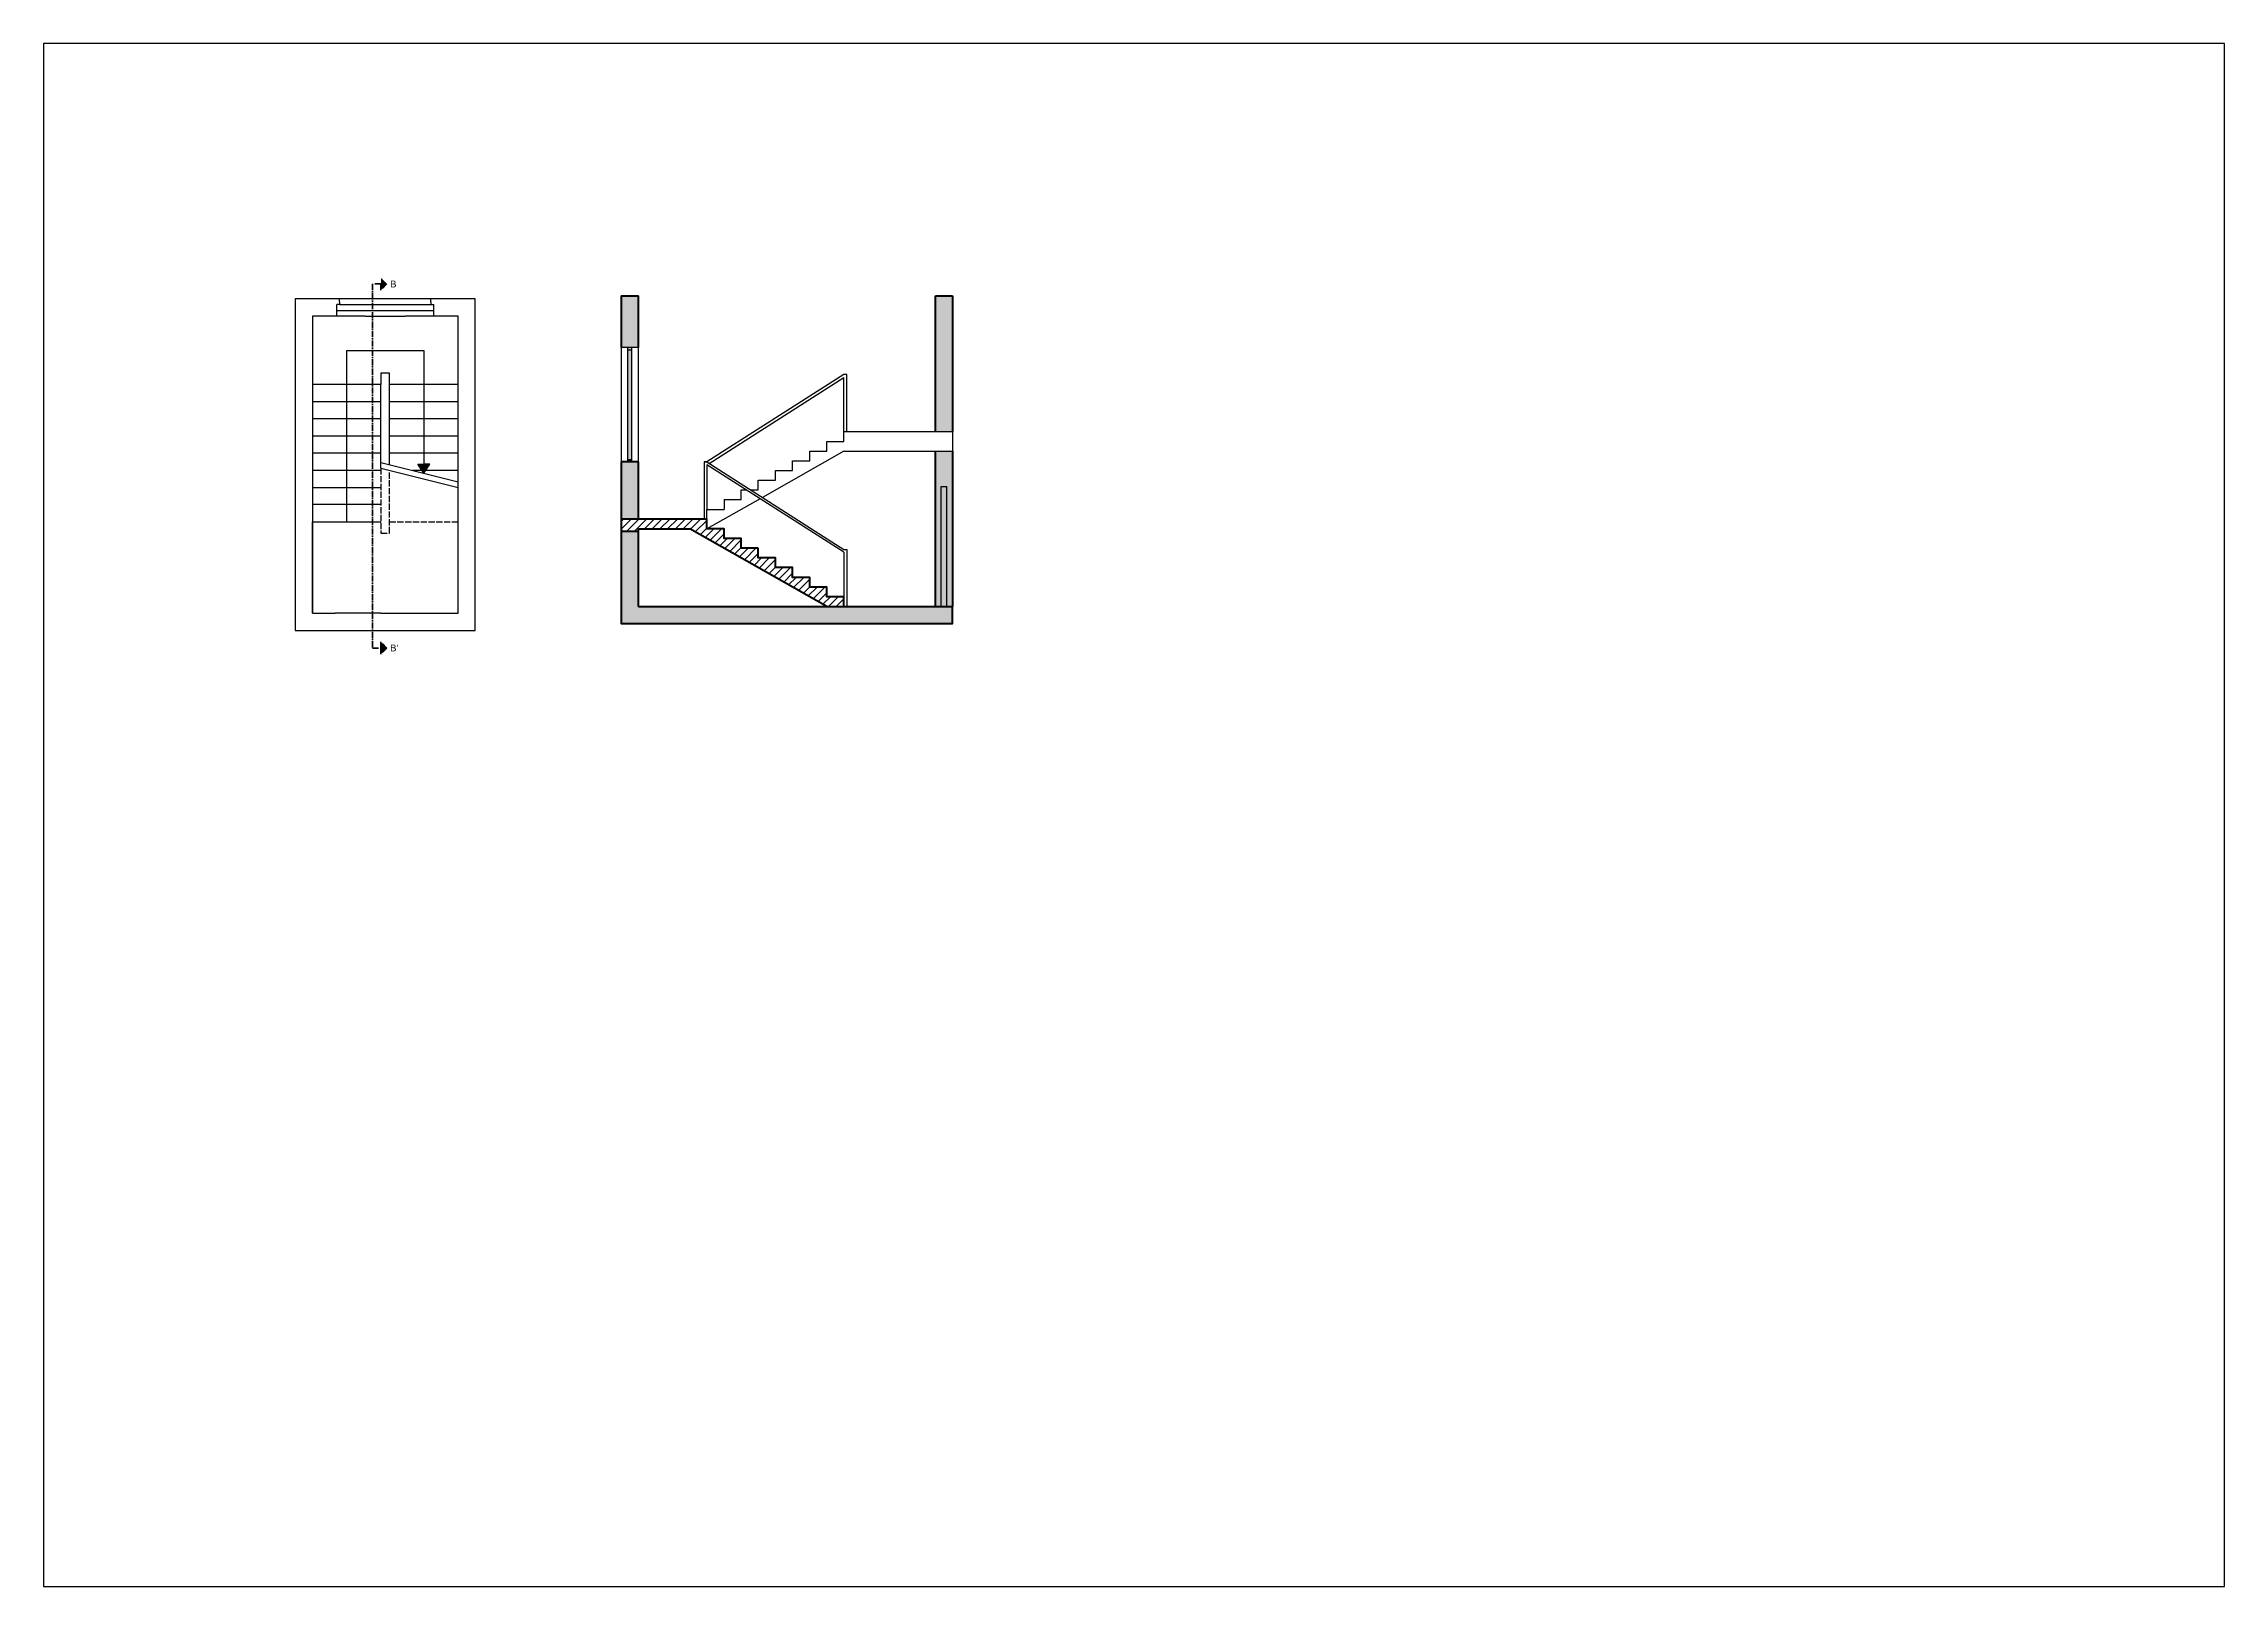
# Model space of a CAD drawing. Header units: millimetres. Extents: x -10077 to 9897, y -674 to 9335.
# Drawn here: x 5610 to 9810, y -674 to 2296 of the extents above; entities that cross this region are included whole.
import ezdxf

# ---------------------------------------------------------------- set-up
doc = ezdxf.new("R2010")
doc.units = ezdxf.units.MM
doc.linetypes.add('ACAD_ISO02W100', pattern=[15, 12, -3])
doc.linetypes.add('ACAD_ISO10W100', pattern=[18, 12, -3, 0, -3])
doc.layers.add('linee di sezione', color=201, linetype='ACAD_ISO10W100', lineweight=35)
doc.layers.add('muri grandi', color=7, linetype='Continuous', lineweight=40)
for name, color, linetype in [('porte', 42, 'Continuous'), ('solid', 254, 'Continuous'), ('tratteggiata', 7, 'ACAD_ISO02W100'), ('vetro', 140, 'Continuous')]:
    doc.layers.add(name, color=color, linetype=linetype)
doc.styles.get("Standard").update_dxf_attribs({"font": 'arial.ttf'})

msp = doc.modelspace()

# ---------------------------------------------------------------- hatches: boundary and pattern name
h = msp.add_hatch(color=256)
h.dxf.hatch_style = 1
h.paths.add_polyline_path([(6342.5, 1469.2), (6354.1, 1486.3), (6342.5, 1486.3), (6330.8, 1486.3)])
h = msp.add_hatch()
h.set_pattern_fill('ANSI31', color=256, scale=3.3)
h.set_pattern_definition([(45, (2413.643, -161.735), (-7.408711, 7.408711), [])])
h.paths.add_polyline_path([(6887.7, 1380.9), (6722.7, 1380.9), (6722.7, 1356.7), (6755.7, 1356.7), (6755.7, 1362.2), (6854.7, 1362.2), (7118.7, 1212.6), (7151.7, 1212.6), (7151.7, 1231.3), (7118.7, 1231.3), (7118.7, 1250), (7085.7, 1250), (7085.7, 1268.7), (7052.7, 1268.7), (7052.7, 1287.4), (7019.7, 1287.4), (7019.7, 1306.1), (6986.7, 1306.1), (6986.7, 1324.8), (6953.7, 1324.8), (6953.7, 1343.5), (6920.7, 1343.5), (6920.7, 1362.2), (6887.7, 1362.2)])
at = {"layer": 'linee di sezione'}
h = msp.add_hatch(color=256, dxfattribs=at)
h.dxf.hatch_style = 1
h.paths.add_polyline_path([(6271.6, 1833.6), (6259.9, 1845.3), (6259.9, 1833.6), (6259.9, 1821.9)])
h = msp.add_hatch(color=256, dxfattribs=at)
h.dxf.hatch_style = 1
h.paths.add_polyline_path([(6271.6, 1132.6), (6259.9, 1144.3), (6259.9, 1132.6), (6259.9, 1120.9)])
at = {"layer": 'porte'}
h = msp.add_hatch(color=256, dxfattribs=at)
h.dxf.hatch_style = 1
h.paths.add_polyline_path([(6743.4, 1710.9), (6735, 1710.9), (6735, 1706.7), (6743.4, 1706.7)])
h.paths.add_polyline_path([(6735, 1495.1), (6735, 1490.9), (6743.4, 1490.9), (6743.4, 1495.1)])
h = msp.add_hatch(color=256, dxfattribs=at)
h.dxf.hatch_style = 1
h.paths.add_polyline_path([(7338.7, 1212.6), (7349.7, 1212.6), (7349.7, 1443.6), (7338.7, 1443.6)])
at = {"layer": 'solid'}
h = msp.add_hatch(color=256, dxfattribs=at)
h.dxf.hatch_style = 1
h.paths.add_polyline_path([(7360.7, 1511.8), (7327.7, 1511.8), (7327.7, 1212.6), (7338.7, 1212.6), (7338.7, 1443.6), (7349.7, 1443.6), (7349.7, 1212.6), (7360.7, 1212.6)])
h.paths.add_polyline_path([(7360.7, 1179.6), (7360.7, 1212.6), (7327.7, 1212.6), (7151.7, 1212.6), (7118.7, 1212.6), (6755.7, 1212.6), (6755.7, 1356.7), (6722.7, 1356.7), (6722.7, 1212.6), (6722.7, 1179.6)])
h.paths.add_polyline_path([(6755.7, 1490.9), (6722.7, 1490.9), (6722.7, 1380.9), (6755.7, 1380.9)])
h.paths.add_polyline_path([(6722.7, 1710.9), (6755.7, 1710.9), (6755.7, 1811), (6722.7, 1811)])
h = msp.add_hatch(color=256, dxfattribs=at)
h.dxf.hatch_style = 1
h.paths.add_polyline_path([(7327.7, 1549.2), (7360.7, 1549.2), (7360.7, 1811), (7327.7, 1811)])
at = {"layer": 'vetro'}
h = msp.add_hatch(color=256, dxfattribs=at)
h.dxf.hatch_style = 1
h.paths.add_polyline_path([(6743.4, 1706.7), (6735, 1706.7), (6735, 1495.1), (6743.4, 1495.1)])

# ---------------------------------------------------------------- linework, layer by layer
for p, q in [((6128, 1771.7), (6128, 1199.7)), ((6229.7, 1771.7), (6128, 1771.7)), ((6174.7, 1771.7), (6174.7, 1793.7)), ((6180.2, 1793.7), (6174.7, 1793.7)), ((6174.7, 1782.7), (6361.7, 1782.7)), ((6180.2, 1799.2), (6180.2, 1804.7)), ((6180.2, 1799.2), (6180.2, 1793.7)), ((6180.2, 1793.7), (6356.2, 1793.7)), ((6229.7, 1771.7), (6306.7, 1771.7)), ((6408.5, 1771.7), (6306.7, 1771.7)), ((6356.2, 1799.2), (6356.2, 1804.7)), ((6356.2, 1799.2), (6356.2, 1793.7)), ((6356.2, 1793.7), (6361.7, 1793.7)), ((6361.7, 1771.7), (6361.7, 1793.7)), ((6408.5, 1199.7), (6408.5, 1771.7)), ((6194, 1375.7), (6194, 1705.7)), ((6194, 1705.7), (6342.5, 1705.7)), ((6342.5, 1705.7), (6342.5, 1469.2)), ((6260, 1639.7), (6128, 1639.7)), ((6276.5, 1661.7), (6260, 1661.7)), ((6260, 1661.7), (6260, 1639.7)), ((6260, 1606.7), (6260, 1639.7)), ((6276.5, 1485.7), (6276.5, 1661.7)), ((6408.5, 1639.7), (6276.5, 1639.7)), ((6260, 1606.7), (6128, 1606.7)), ((6260, 1573.7), (6260, 1606.7)), ((6408.5, 1606.7), (6276.5, 1606.7)), ((6260, 1573.7), (6128, 1573.7)), ((6260, 1540.7), (6260, 1573.7)), ((6408.5, 1573.7), (6276.5, 1573.7)), ((6260, 1507.7), (6128, 1507.7)), ((6260, 1474.7), (6128, 1474.7)), ((6260, 1478.8), (6260, 1507.7)), ((6408.5, 1507.7), (6276.5, 1507.7)), ((6408.5, 1474.7), (6320.5, 1474.7)), ((6128, 1441.7), (6260, 1441.7)), ((6260, 1408.7), (6128, 1408.7)), ((6128, 1199.7), (6128, 1375.7)), ((6128, 1375.7), (6260, 1375.7)), ((6128, 1199.7), (6172, 1199.7)), ((6260, 1199.7), (6172, 1199.7)), ((6260, 1199.7), (6408.5, 1199.7))]:
    msp.add_line(p, q)
for points in [[(6260, 1166.7), (6441.5, 1166.7), (6441.5, 1804.7), (6095, 1804.7), (6095, 1166.7), (6260, 1166.7)], [(6722.7, 1710.9), (6722.7, 1490.9)], [(6755.7, 1710.9), (6722.7, 1710.9)], [(6735, 1710.9), (6735, 1706.7), (6743.4, 1706.7), (6743.4, 1710.9)], [(6735, 1706.7), (6735, 1495.1)], [(6743.4, 1495.1), (6743.4, 1706.7)], [(6755.7, 1490.9), (6755.7, 1710.9)], [(7157.2, 1659.2), (7151.7, 1659.2), (6887.7, 1490.9)], [(6892, 1488.1), (7151.7, 1653.7)], [(7151.7, 1549.2), (7151.7, 1653.7)], [(7157.2, 1549.2), (7157.2, 1659.2)], [(6260, 1507.7), (6260, 1540.7), (6128, 1540.7)], [(6408.5, 1507.7), (6408.5, 1540.7), (6276.5, 1540.7)], [(7118.7, 1511.8), (7118.7, 1530.5), (7151.7, 1530.5)], [(7151.7, 1530.5), (7151.7, 1549.2), (7360.7, 1549.2)], [(7360.7, 1549.2), (7360.7, 1511.8)], [(6260, 1489.8), (6408.5, 1452.7)], [(6260, 1478.8), (6408.5, 1441.7)], [(6342.5, 1469.2), (6330.8, 1486.3), (6342.5, 1486.3)], [(6342.5, 1469.2), (6354.1, 1486.3), (6342.5, 1486.3)], [(6743.4, 1490.9), (6743.4, 1495.1), (6735, 1495.1), (6735, 1490.9)], [(6735, 1495.1), (6743.4, 1495.1)], [(6887.7, 1490.9), (6882.2, 1490.9), (6882.2, 1380.9)], [(6882.2, 1490.9), (6887.7, 1490.9), (7151.7, 1322.6)], [(6887.7, 1485.4), (6887.7, 1399.6)], [(7151.7, 1317.1), (6887.7, 1485.4)], [(6972.3, 1437), (6986.7, 1437), (6986.7, 1455.7), (7019.7, 1455.7), (7019.7, 1474.4), (7052.7, 1474.4), (7052.7, 1493.1), (7085.7, 1493.1), (7085.7, 1511.8), (7118.7, 1511.8)], [(7151.7, 1511.8), (6994.6, 1422.7)], [(7151.7, 1511.8), (7360.7, 1511.8)], [(6953.7, 1437), (6963.6, 1437)], [(6953.7, 1418.3), (6953.7, 1437)], [(7338.7, 1212.6), (7338.7, 1443.6)], [(7338.7, 1443.6), (7349.7, 1443.6)], [(7349.7, 1212.6), (7349.7, 1443.6)], [(6990, 1420.1), (6887.7, 1362.2)], [(6887.7, 1380.9), (6887.7, 1399.6), (6920.7, 1399.6)], [(6920.7, 1418.3), (6953.7, 1418.3)], [(6920.7, 1418.3), (6920.7, 1399.6)], [(7151.7, 1322.6), (7157.2, 1322.6), (7157.2, 1212.6)], [(7151.7, 1317.1), (7151.7, 1231.3)], [(7360.7, 1212.6), (7327.7, 1212.6)], [(7338.7, 1212.6), (7349.7, 1212.6)]]:
    msp.add_lwpolyline(points)
at = {"layer": 'linee di sezione'}
for points in [[(6259.9, 1833.6), (6243.4, 1833.6), (6243.4, 1132.6), (6259.9, 1132.6)], [(6271.6, 1833.6), (6259.9, 1821.9), (6259.9, 1833.6)], [(6271.6, 1132.6), (6259.9, 1144.3), (6259.9, 1132.6)], [(6271.6, 1132.6), (6259.9, 1120.9), (6259.9, 1132.6)]]:
    msp.add_lwpolyline(points, dxfattribs=at)
at = {"layer": 'muri grandi'}
for points in [[(6722.7, 1811), (6722.7, 1710.9)], [(6722.7, 1811), (6755.7, 1811)], [(6755.7, 1710.9), (6755.7, 1811)], [(7327.7, 1549.2), (7327.7, 1811)], [(7327.7, 1811), (7360.7, 1811)], [(7360.7, 1811), (7360.7, 1549.2)], [(6722.7, 1490.9), (6722.7, 1380.9)], [(6755.7, 1490.9), (6722.7, 1490.9)], [(6755.7, 1380.9), (6755.7, 1490.9)], [(7327.7, 1212.6), (7327.7, 1511.8)], [(7360.7, 1511.8), (7360.7, 1212.6)], [(6722.7, 1380.9), (6722.7, 1356.7)], [(6953.7, 1324.8), (6953.7, 1343.5), (6920.7, 1343.5), (6920.7, 1362.2), (6887.7, 1362.2), (6887.7, 1380.9), (6722.7, 1380.9)], [(6722.7, 1356.7), (6722.7, 1212.6)], [(6755.7, 1356.7), (6722.7, 1356.7)], [(6755.7, 1356.7), (6755.7, 1362.2)], [(6755.7, 1362.2), (6854.7, 1362.2)], [(6755.7, 1212.6), (6755.7, 1356.7)], [(7118.7, 1212.6), (6854.7, 1362.2)], [(6986.7, 1324.8), (6953.7, 1324.8)], [(7151.7, 1212.6), (7151.7, 1231.3), (7118.7, 1231.3), (7118.7, 1250), (7085.7, 1250), (7085.7, 1268.7), (7052.7, 1268.7), (7052.7, 1287.4), (7019.7, 1287.4), (7019.7, 1306.1), (6986.7, 1306.1), (6986.7, 1324.8)], [(6722.7, 1212.6), (6722.7, 1179.6), (7360.7, 1179.6), (7360.7, 1212.6)], [(6755.7, 1212.6), (7118.7, 1212.6)], [(7118.7, 1212.6), (7151.7, 1212.6)], [(7151.7, 1212.6), (7360.7, 1212.6)]]:
    msp.add_lwpolyline(points, dxfattribs=at)
at = {"layer": 'porte'}
msp.add_lwpolyline([(6735, 1490.9), (6743.4, 1490.9)], dxfattribs=at)
at = {"layer": 'solid'}
msp.add_lwpolyline([(5610.3, 2296.2), (5610.3, -673.8), (9810.3, -673.8), (9810.3, 2296.2), (5610.3, 2296.2)], dxfattribs=at)
at = {"layer": 'tratteggiata'}
for points in [[(6260, 1478.8), (6260, 1353.7), (6276.5, 1353.7), (6276.5, 1474.7)], [(6276.5, 1375.7), (6408.5, 1375.7)]]:
    msp.add_lwpolyline(points, dxfattribs=at)

# ---------------------------------------------------------------- texts
at = {"layer": 'linee di sezione', "char_height": 13.2, "attachment_point": 1}
for s, insert in [('B', (6277.5, 1840)), ("B'", (6277.5, 1139.4))]:
    msp.add_mtext_dynamic_manual_height_columns(s, width=24.363, gutter_width=13.8, heights=[0], dxfattribs=dict(at, insert=insert))

doc.saveas('drawing.dxf')
